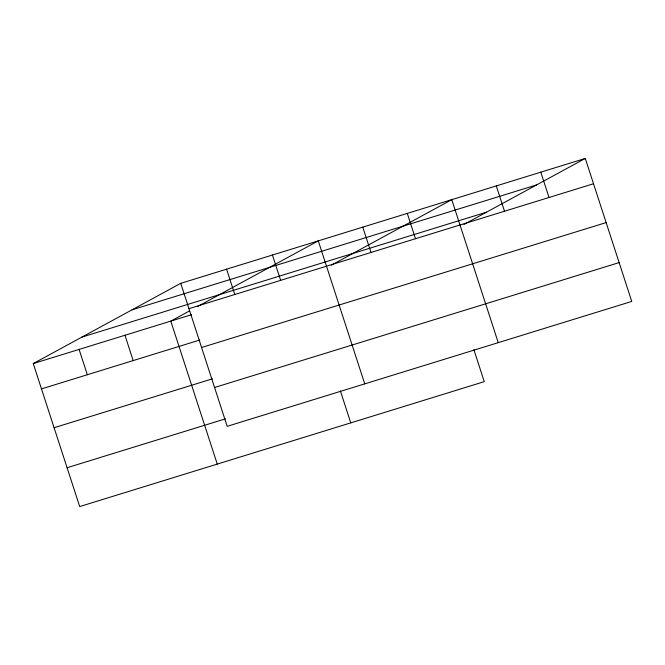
<?xml version="1.0" encoding="UTF-8"?>
<svg xmlns="http://www.w3.org/2000/svg" width="665" height="665" viewBox="0 0 665 665"><rect width="100%" height="100%" fill="white"/><g stroke="black" fill="none" stroke-linecap="round" stroke-linejoin="round"><path stroke-width="1" d="M473.862 349.624L484.27 381.66L79.709 506.564L33.25 363.572L180.73 283.34L585.291 158.436L631.75 301.428L227.189 426.332L180.73 283.34M189.725 310.813L170.797 321.104L217.264 464.095M197.838 306.399L318.277 240.871L364.736 383.863M331.345 265.177L451.784 199.658L498.243 342.65M463.946 224.454L585.291 158.436M132.061 309.815L536.622 184.912M81.92 337.097L486.481 212.193M188.951 308.66L593.521 183.756M33.25 363.572L191.57 314.695M41.479 388.892L199.799 340.015M201.57 347.496L606.131 222.592M54.098 427.72L212.409 378.842M214.571 387.496L619.132 262.6M67.09 467.728L225.41 418.85M540.786 172.177L549.016 197.497M496.289 185.917L504.511 211.237M407.279 213.399L415.509 238.718M362.782 227.131L371.012 252.459M340.355 390.845L350.763 422.874M272.426 255.028L280.655 280.347M226.582 269.184L234.803 294.504M124.954 335.26L133.175 360.58M79.102 349.416L87.331 374.736"/></g></svg>
